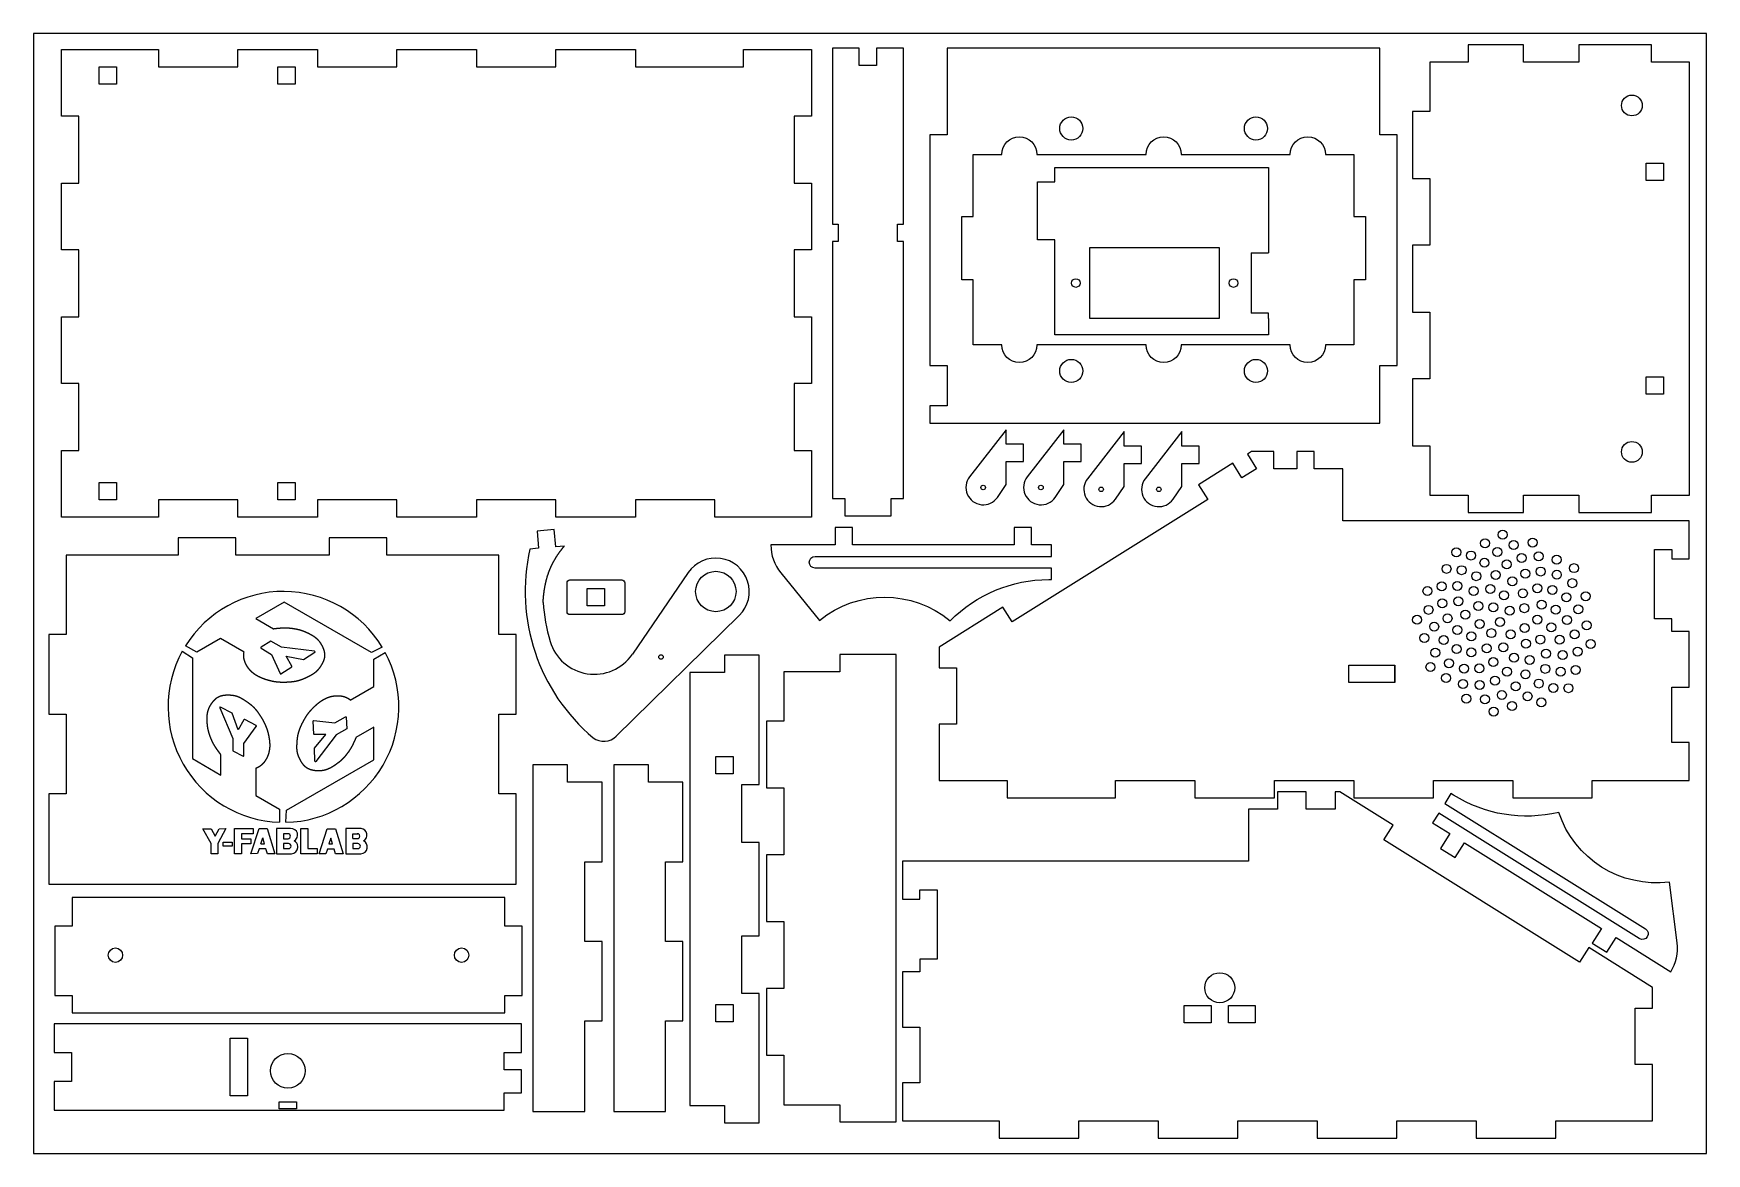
# Model space of a CAD drawing. Header units: millimetres. Extents: x -300 to -10, y 6 to 200.
import ezdxf

# ---------------------------------------------------------------- set-up
doc = ezdxf.new("R2010")
doc.units = ezdxf.units.MM
doc.layers.get('0').update_dxf_attribs({"linetype": 'CONTINUOUS'})

msp = doc.modelspace()

# ---------------------------------------------------------------- linework, layer by layer
for p, q in [((-295.12, 197.22), (-278.34, 197.22)), ((-295.12, 185.65), (-295.12, 197.22)), ((-278.34, 197.22), (-278.34, 194.22)), ((-264.56, 194.22), (-264.56, 197.22)), ((-264.56, 197.22), (-250.79, 197.22)), ((-250.79, 197.22), (-250.79, 194.22)), ((-237.01, 197.22), (-223.23, 197.22)), ((-237.01, 194.22), (-237.01, 197.22)), ((-223.23, 197.22), (-223.23, 194.22)), ((-209.45, 194.22), (-209.45, 197.22)), ((-209.45, 197.22), (-195.67, 197.22)), ((-195.67, 197.22), (-195.67, 194.22)), ((-176.9, 194.22), (-176.9, 197.22)), ((-176.9, 197.22), (-165.12, 197.22)), ((-165.12, 197.22), (-165.12, 185.65)), ((-278.34, 194.22), (-264.56, 194.22)), ((-250.79, 194.22), (-237.01, 194.22)), ((-223.23, 194.22), (-209.45, 194.22)), ((-195.67, 194.22), (-176.9, 194.22)), ((-292.12, 185.65), (-295.12, 185.65)), ((-292.12, 174.07), (-292.12, 185.65)), ((-168.12, 185.65), (-168.12, 174.07)), ((-165.12, 185.65), (-168.12, 185.65)), ((-295.12, 172.07), (-295.12, 174.07)), ((-295.12, 174.07), (-292.12, 174.07)), ((-168.12, 174.07), (-165.12, 174.07)), ((-165.12, 174.07), (-165.12, 162.5)), ((-125.95, 164.28), (-125.95, 174.28)), ((-125.95, 174.28), (-122.95, 174.28)), ((-122.95, 174.28), (-122.95, 176.78)), ((-122.95, 176.78), (-85.95, 176.78)), ((-85.95, 176.78), (-85.95, 162.93)), ((-295.12, 162.5), (-295.12, 172.07)), ((-292.12, 162.5), (-295.12, 162.5)), ((-292.12, 150.93), (-292.12, 162.5)), ((-165.12, 162.5), (-168.12, 162.5)), ((-168.12, 162.5), (-168.12, 150.93)), ((-122.95, 164.28), (-125.95, 164.28)), ((-122.95, 147.78), (-122.95, 164.28)), ((-85.95, 162.93), (-85.95, 162.03)), ((-88.95, 162.03), (-85.95, 162.03)), ((-88.95, 162.03), (-88.95, 151.53)), ((-295.12, 150.93), (-292.12, 150.93)), ((-295.12, 139.36), (-295.12, 150.93)), ((-168.12, 150.93), (-165.12, 150.93)), ((-165.12, 150.93), (-165.12, 139.36)), ((-85.95, 151.53), (-88.95, 151.53)), ((-85.95, 150.63), (-85.95, 151.53)), ((-85.95, 150.63), (-85.95, 147.78)), ((-85.95, 147.78), (-122.95, 147.78)), ((-292.12, 139.36), (-295.12, 139.36)), ((-292.12, 127.79), (-292.12, 139.36)), ((-168.12, 139.36), (-168.12, 127.79)), ((-165.12, 139.36), (-168.12, 139.36)), ((-295.12, 127.79), (-292.12, 127.79)), ((-295.12, 116.22), (-295.12, 127.79)), ((-168.12, 127.79), (-165.12, 127.79)), ((-165.12, 127.79), (-165.12, 116.22)), ((-264.56, 119.22), (-278.34, 119.22)), ((-278.34, 119.22), (-278.34, 116.22)), ((-264.56, 116.22), (-264.56, 119.22)), ((-250.79, 119.22), (-250.79, 116.22)), ((-237.01, 119.22), (-250.79, 119.22)), ((-237.01, 116.22), (-237.01, 119.22)), ((-223.23, 119.22), (-223.23, 116.22)), ((-209.45, 119.22), (-223.23, 119.22)), ((-209.45, 116.22), (-209.45, 119.22)), ((-195.67, 119.22), (-195.67, 116.22)), ((-181.9, 119.22), (-195.67, 119.22)), ((-181.9, 116.22), (-181.9, 119.22)), ((-278.34, 116.22), (-295.12, 116.22)), ((-250.79, 116.22), (-264.56, 116.22)), ((-223.23, 116.22), (-237.01, 116.22)), ((-195.67, 116.22), (-209.45, 116.22)), ((-165.12, 116.22), (-181.9, 116.22)), ((-209.73, 114.08), (-212.72, 113.81)), ((-212.72, 113.81), (-212.46, 110.83)), ((-209.47, 111.09), (-209.73, 114.08)), ((-212.46, 110.83), (-213.95, 110.69)), ((-207.98, 111.22), (-209.47, 111.09)), ((-186.5, 106.62), (-196.19, 92.48)), ((-256.56, 101.5), (-261.48, 98.68)), ((-241.43, 92.77), (-256.56, 101.5)), ((-261.48, 98.68), (-258.39, 96.89)), ((-198.97, 78.28), (-177.66, 99.2)), ((-274.2, 92.99), (-272.44, 91.86)), ((-271.7, 92.82), (-273.65, 93.94)), ((-267.58, 95.18), (-271.7, 92.82)), ((-263.49, 92.81), (-267.58, 95.18)), ((-263.53, 92.75), (-263.49, 92.81)), ((-239.57, 93.73), (-241.43, 92.77)), ((-272.44, 91.86), (-272.44, 74.4)), ((-240.99, 86.91), (-240.98, 91.65)), ((-240.98, 91.65), (-239.02, 92.77)), ((-64.02, 87.6), (-64.02, 90.6)), ((-64.02, 87.6), (-72.02, 87.6)), ((-245.12, 84.6), (-245.08, 84.54)), ((-245.08, 84.54), (-240.99, 86.91)), ((-241.01, 79.87), (-244.1, 78.08)), ((-241.02, 74.19), (-241.01, 79.87)), ((-272.44, 74.4), (-267.53, 71.55)), ((-267.53, 71.55), (-267.53, 75.12)), ((-261.45, 72.73), (-261.45, 68.01)), ((-261.38, 72.73), (-261.45, 72.73)), ((-256.15, 65.46), (-241.02, 74.19)), ((-261.45, 68.01), (-257.35, 65.63)), ((-257.35, 65.63), (-257.35, 63.37)), ((-256.24, 63.37), (-256.15, 65.46)), ((-244.62, 61.4), (-243.8, 61.4)), ((-244.62, 60.54), (-244.62, 61.4)), ((-260.59, 59.65), (-260.26, 60.67)), ((-260.59, 59.65), (-259.96, 59.65)), ((-259.96, 59.64), (-260.26, 60.67)), ((-244.62, 60.54), (-243.8, 60.54))]:
    msp.add_line(p, q)
for points in [[(-300, 200), (-300, 6), (-10, 6), (-10, 200)], [(-149.21, 197.45), (-153.86, 197.45), (-153.86, 194.45), (-156.86, 194.45), (-156.86, 197.45), (-161.51, 197.45), (-161.51, 166.95), (-160.51, 166.95), (-160.51, 163.95), (-161.51, 163.95), (-161.51, 119.45), (-159.36, 119.45), (-159.36, 116.45), (-151.36, 116.45), (-151.36, 119.45), (-149.21, 119.45), (-149.21, 163.95), (-150.21, 163.95), (-150.21, 166.95), (-149.21, 166.95)], [(-144.61, 142.48), (-141.61, 142.48), (-141.61, 135.48), (-144.61, 135.48), (-144.61, 132.48), (-66.61, 132.48), (-66.61, 135.48), (-66.61, 142.48), (-63.61, 142.48), (-63.61, 182.46), (-66.61, 182.46), (-66.61, 197.46), (-141.61, 197.46), (-141.61, 182.46), (-144.61, 182.46)], [(-19.54, 117.03), (-19.54, 120.03), (-12.94, 120.03), (-12.94, 195.03), (-19.54, 195.03), (-19.54, 198.03), (-32.14, 198.03), (-32.14, 195.03), (-41.74, 195.03), (-41.74, 198.03), (-51.34, 198.03), (-51.34, 195.03), (-57.94, 195.03), (-57.94, 186.46), (-60.94, 186.46), (-60.94, 174.89), (-57.94, 174.89), (-57.94, 172.89), (-57.94, 163.32), (-60.94, 163.32), (-60.94, 151.75), (-57.94, 151.75), (-57.94, 140.18), (-60.94, 140.18), (-60.94, 128.6), (-57.94, 128.6), (-57.94, 120.03), (-51.34, 120.03), (-51.34, 117.03), (-41.74, 117.03), (-41.74, 120.03), (-32.14, 120.03), (-32.14, 117.03)], [(-285.62, 194.22), (-285.62, 191.22), (-288.62, 191.22), (-288.62, 194.22)], [(-257.62, 194.22), (-254.62, 194.22), (-254.62, 191.22), (-257.62, 191.22)], [(-20.44, 174.53), (-20.44, 177.53), (-17.44, 177.53), (-17.44, 174.53)], [(-116.87, 150.63), (-116.87, 162.93), (-94.45, 162.93), (-94.45, 150.63)], [(-20.44, 137.53), (-20.44, 140.53), (-17.44, 140.53), (-17.44, 137.53)], [(-71.13, 70.6), (-71.13, 67.6), (-57.35, 67.6), (-57.35, 70.6), (-43.57, 70.6), (-43.57, 67.6), (-29.8, 67.6), (-29.8, 70.6), (-13.02, 70.6), (-13.02, 77.2), (-16.02, 77.2), (-16.02, 86.8), (-13.02, 86.8), (-13.02, 96.4), (-16.02, 96.4), (-16.02, 98.6), (-19.02, 98.6), (-19.02, 110.6), (-16.02, 110.6), (-16.02, 109), (-13.02, 109), (-13.02, 115.6), (-73.02, 115.6), (-73.02, 124.6), (-78.02, 124.6), (-78.02, 127.6), (-81.02, 127.6), (-81.02, 124.6), (-85.02, 124.6), (-85.02, 127.6), (-88.85, 127.6), (-89.59, 127.14), (-88, 124.6), (-90.54, 123.01), (-92.13, 125.55), (-98.06, 121.84), (-96.47, 119.29), (-130.36, 98.09), (-131.95, 100.63), (-143.02, 93.71), (-143.02, 90.1), (-140.02, 90.1), (-140.02, 80.35), (-143.02, 80.35), (-143.02, 70.6), (-131.24, 70.6), (-131.24, 67.6), (-112.46, 67.6), (-112.46, 70.6), (-98.68, 70.6), (-98.68, 67.6), (-84.91, 67.6), (-84.91, 70.6)], [(-288.62, 119.22), (-288.62, 122.22), (-285.62, 122.22), (-285.62, 119.22)], [(-254.62, 122.22), (-254.62, 119.22), (-257.62, 119.22), (-257.62, 122.22)], [(-294.33, 109.64), (-294.33, 95.87), (-297.33, 95.87), (-297.33, 82.09), (-294.33, 82.09), (-294.33, 68.31), (-297.33, 68.31), (-297.33, 52.64), (-216.34, 52.64), (-216.34, 68.31), (-219.33, 68.31), (-219.33, 82.09), (-216.34, 82.09), (-216.34, 95.87), (-219.33, 95.87), (-219.33, 109.64), (-238.73, 109.64), (-238.73, 112.64), (-248.73, 112.64), (-248.73, 109.64), (-264.93, 109.64), (-264.93, 112.64), (-274.93, 112.64), (-274.93, 109.64)], [(-201.02, 103.85), (-201.02, 100.85), (-204.02, 100.85), (-204.02, 103.85)], [(-177.24, 59.89), (-177.24, 69.89), (-174.24, 69.89), (-174.24, 92.29), (-180.24, 92.29), (-180.24, 89.29), (-186.24, 89.29), (-186.24, 14.29), (-180.24, 14.29), (-180.24, 11.29), (-174.24, 11.29), (-174.24, 33.69), (-177.24, 33.69), (-177.24, 43.69), (-174.24, 43.69), (-174.24, 59.89)], [(-150.46, 92.46), (-160.21, 92.46), (-160.21, 89.46), (-169.96, 89.46), (-169.96, 80.89), (-172.96, 80.89), (-172.96, 69.32), (-169.96, 69.32), (-169.96, 57.75), (-172.96, 57.75), (-172.96, 46.17), (-169.96, 46.17), (-169.96, 34.6), (-172.96, 34.6), (-172.96, 23.03), (-169.96, 23.03), (-169.96, 14.46), (-160.21, 14.46), (-160.21, 11.46), (-150.46, 11.46)], [(-64.02, 90.6), (-64.02, 87.6), (-72.02, 87.6), (-72.02, 90.6), (-64.02, 90.6), (-64.02, 87.6)], [(-207.42, 70.3), (-207.42, 73.3), (-213.42, 73.3), (-213.42, 13.3), (-204.42, 13.3), (-204.42, 28.96), (-201.42, 28.96), (-201.42, 42.74), (-204.42, 42.74), (-204.42, 56.52), (-201.42, 56.52), (-201.42, 70.3)], [(-190.42, 42.74), (-190.42, 56.52), (-187.42, 56.52), (-187.42, 70.3), (-193.42, 70.3), (-193.42, 73.3), (-199.42, 73.3), (-199.42, 13.3), (-190.42, 13.3), (-190.42, 28.96), (-187.42, 28.96), (-187.42, 42.74)], [(-181.74, 74.79), (-178.74, 74.79), (-178.74, 71.79), (-181.74, 71.79)], [(-65.92, 60.35), (-64.33, 62.9), (-73.54, 68.66), (-74.37, 68.66), (-74.37, 65.69), (-74.39, 65.66), (-79.37, 65.66), (-79.37, 68.66), (-84.37, 68.66), (-84.37, 65.66), (-89.37, 65.66), (-89.37, 56.66), (-149.37, 56.66), (-149.37, 50.06), (-146.37, 50.06), (-146.37, 51.66), (-143.37, 51.66), (-143.37, 39.66), (-146.37, 39.66), (-146.37, 37.46), (-149.37, 37.46), (-149.37, 27.86), (-146.37, 27.86), (-146.37, 18.26), (-149.37, 18.26), (-149.37, 11.66), (-132.59, 11.66), (-132.59, 8.66), (-118.82, 8.66), (-118.82, 11.66), (-105.04, 11.66), (-105.04, 8.66), (-91.26, 8.66), (-91.26, 11.66), (-77.48, 11.66), (-77.48, 8.66), (-63.71, 8.66), (-63.71, 11.66), (-49.93, 11.66), (-49.93, 8.66), (-36.15, 8.66), (-36.15, 11.66), (-19.37, 11.66), (-19.37, 21.41), (-22.37, 21.41), (-22.37, 31.16), (-19.37, 31.16), (-19.37, 34.77), (-30.43, 41.69), (-32.03, 39.15)], [(-269.2, 57.92), (-269.2, 59.7), (-270.62, 62.25), (-269.22, 62.25), (-268.51, 60.97), (-267.8, 62.26), (-266.64, 62.27), (-268.06, 59.7), (-268.06, 57.92)], [(-263.94, 61.37), (-263.94, 60.53), (-262.34, 60.53), (-262.34, 59.64), (-263.94, 59.64), (-263.94, 57.92), (-265.13, 57.92), (-265.13, 62.27), (-261.92, 62.27), (-261.92, 61.37)], [(-261.14, 57.94), (-262.3, 57.92), (-260.89, 62.27), (-259.47, 62.28), (-258.17, 57.92), (-259.46, 57.93), (-259.7, 58.76), (-260.88, 58.76)], [(-250.84, 58.83), (-250.84, 57.92), (-253.68, 57.92), (-253.68, 62.27), (-252.47, 62.27), (-252.47, 58.83)], [(-249.06, 58.74), (-249.32, 57.92), (-250.48, 57.91), (-249.07, 62.25), (-247.65, 62.26), (-246.34, 57.91), (-247.64, 57.91), (-247.88, 58.74)], [(-267.11, 59.25), (-267.11, 59.94), (-265.54, 59.94), (-265.54, 59.25)], [(-248.44, 60.65), (-248.78, 59.63), (-248.14, 59.63)], [(-293.29, 50.36), (-293.29, 45.36), (-296.29, 45.36), (-296.29, 33.36), (-293.29, 33.36), (-293.29, 30.36), (-218.29, 30.36), (-218.29, 33.36), (-215.29, 33.36), (-215.29, 45.36), (-218.29, 45.36), (-218.29, 50.36)], [(-181.74, 31.79), (-178.74, 31.79), (-178.74, 28.79), (-181.74, 28.79)], [(-100.52, 28.66), (-100.52, 31.66), (-95.87, 31.66), (-95.87, 28.66)], [(-88.22, 28.66), (-92.87, 28.66), (-92.87, 31.66), (-88.22, 31.66)], [(-296.4, 18.49), (-296.4, 13.49), (-218.4, 13.49), (-218.4, 16.49), (-215.4, 16.49), (-215.4, 20.49), (-218.4, 20.49), (-218.4, 23.49), (-215.4, 23.49), (-215.4, 28.49), (-296.4, 28.49), (-296.4, 23.49), (-293.4, 23.49), (-293.4, 18.49)], [(-262.9, 25.99), (-262.9, 15.99), (-265.9, 15.99), (-265.9, 25.99)], [(-257.4, 14.93), (-254.4, 14.93), (-254.4, 13.73), (-257.4, 13.73)]]:
    msp.add_lwpolyline(points, close=True)
for points in [[(-132.16, 179.05, -1), (-126.06, 179.05), (-107.16, 179.05, -1), (-101.06, 179.05), (-82.16, 179.05, -1), (-76.06, 179.05), (-71.11, 179.05), (-71.11, 168.32), (-69.11, 168.32), (-69.11, 157.32), (-71.11, 157.32), (-71.11, 146.05), (-76.06, 146.05, -1), (-82.16, 146.05), (-101.06, 146.05, -1), (-107.16, 146.05), (-126.06, 146.05, -1), (-132.16, 146.05), (-137.11, 146.05), (-137.11, 157.32), (-139.11, 157.32), (-139.11, 168.32), (-137.11, 168.32), (-137.11, 179.05)], [(-132.91, 119.65), (-131.38, 121.86), (-131.38, 125.86), (-128.38, 125.86), (-128.38, 128.86), (-131.38, 128.86), (-131.38, 131.36), (-137.74, 123.21, 1.02824)], [(-118.38, 128.86), (-121.38, 128.86), (-121.38, 131.36), (-127.74, 123.21, 1.02824), (-122.91, 119.65), (-121.38, 121.86), (-121.38, 125.86), (-118.38, 125.86)], [(-110.93, 121.54), (-110.93, 125.54), (-107.93, 125.54), (-107.93, 128.54), (-110.93, 128.54), (-110.93, 131.04), (-117.3, 122.88, 1.02824), (-112.47, 119.33)], [(-102.47, 119.33), (-100.93, 121.54), (-100.93, 125.54), (-97.93, 125.54), (-97.93, 128.54), (-100.93, 128.54), (-100.93, 131.04), (-107.3, 122.88, 1.02824)], [(-161.02, 111.41), (-172.18, 111.41, 0.172602), (-170.46, 106.57), (-163.76, 98.34, -0.357522), (-141.09, 98.27, -0.200579), (-124.01, 105.41), (-123.52, 105.41), (-123.52, 107.41), (-164.52, 107.41, -1), (-164.52, 109.41), (-123.52, 109.41), (-123.52, 111.41), (-127.02, 111.41), (-127.02, 114.41), (-130.02, 114.41), (-130.02, 111.41), (-158.02, 111.41), (-158.02, 114.41), (-161.02, 114.41)], [(-207.52, 104.85, -0.414214), (-207.02, 105.35), (-198.02, 105.35, -0.414214), (-197.52, 104.85), (-197.52, 99.85, -0.414214), (-198.02, 99.35), (-207.02, 99.35, -0.414214), (-207.52, 99.85)], [(-258.85, 94.77), (-260.56, 93.69, 0.561934), (-260.56, 93.52), (-258.74, 92.46), (-257.26, 89.13, 0.457379), (-257.11, 89.09), (-255.24, 90.28, 0.405141), (-255.21, 90.41), (-256.22, 92.13), (-253.18, 91.58), (-251.24, 92.81, 0.703674), (-251.28, 92.99), (-257.03, 93.71)], [(-265.54, 82.28), (-267.57, 83.34, 0.703674), (-267.71, 83.22), (-265.45, 77.88), (-265.47, 75.77), (-263.67, 74.83, 0.561934), (-263.53, 74.92), (-263.52, 77.03), (-261.38, 79.97, 0.457379), (-261.41, 80.12), (-263.38, 81.15, 0.405141), (-263.51, 81.11), (-264.49, 79.37)], [(-251.3, 76.23), (-249.31, 78.59), (-251.3, 78.57, -0.405141), (-251.4, 78.66), (-251.5, 80.88, -0.457379), (-251.38, 80.98), (-247.77, 80.61), (-245.93, 81.65, -0.561934), (-245.79, 81.57), (-245.7, 79.55), (-247.53, 78.5), (-251.03, 73.88, -0.703674), (-251.21, 73.94)], [(-56.1, 58.86), (-53.56, 57.27), (-51.97, 59.82), (-28.22, 44.98), (-29.81, 42.44), (-27.27, 40.85), (-25.68, 43.39), (-16.21, 37.47, 0.172602), (-15.11, 42.49), (-16.43, 53.02, -0.357522), (-35.62, 65.09, -0.200579), (-53.88, 68.09), (-54.3, 68.35), (-55.36, 66.65), (-20.59, 44.93, -1), (-21.65, 43.23), (-56.42, 64.96), (-57.48, 63.26), (-54.51, 61.41)], [(-254.16, 59.2, 0.268539), (-254.83, 60.17, 0.83229), (-255.43, 62.27), (-257.86, 62.27), (-257.86, 57.92), (-255.28, 57.92, 0.376895), (-254.16, 59)], [(-256.65, 61.39), (-256.65, 60.53), (-255.88, 60.53, 1), (-255.88, 61.39)], [(-242.8, 60.17, 0.756413), (-243.19, 62.27), (-245.83, 62.27), (-245.83, 57.92), (-243.24, 57.92, 0.783208)], [(-255.79, 59.68), (-256.65, 59.68), (-256.65, 58.82), (-255.79, 58.82, 1)], [(-244.62, 58.82), (-243.76, 58.82, 1), (-243.76, 59.67), (-244.62, 59.67)]]:
    msp.add_lwpolyline(points, format="xyb", close=True)
for centre, radius in [((-22.94, 187.53), 1.8), ((-120.11, 183.55), 2), ((-88.11, 183.55), 2), ((-119.31, 156.78), 0.75), ((-92.01, 156.78), 0.75), ((-120.11, 141.55), 2), ((-88.11, 141.55), 2), ((-22.94, 127.53), 1.8), ((-135.38, 121.36), 0.4), ((-125.38, 121.36), 0.4), ((-114.93, 121.04), 0.4), ((-104.93, 121.04), 0.4), ((-45.33, 113.19), 0.78), ((-53.37, 110.14), 0.78), ((-50.82, 109.58), 0.78), ((-48.4, 111.69), 0.78), ((-46.27, 110.18), 0.78), ((-43.43, 111.4), 0.78), ((-40.16, 111.83), 0.78), ((-39.1, 109.44), 0.78), ((-55.07, 107.27), 0.78), ((-52.46, 107.04), 0.78), ((-48.49, 108.32), 0.78), ((-44.62, 108.05), 0.78), ((-42.06, 109.15), 0.78), ((-38.75, 106.81), 0.78), ((-35.99, 108.86), 0.78), ((-32.96, 107.39), 0.78), ((-181.72, 103.34), 3.5), ((-55.89, 104.24), 0.78), ((-53.21, 104.32), 0.78), ((-49.92, 106), 0.78), ((-47.5, 103.78), 0.78), ((-46.53, 106.22), 0.78), ((-43.66, 105.12), 0.78), ((-41.41, 106.44), 0.78), ((-39.32, 103.92), 0.78), ((-36.71, 103.63), 0.78), ((-35.95, 106.25), 0.78), ((-33.27, 104.79), 0.78), ((-58.37, 103.42), 0.78), ((-55.82, 101.29), 0.78), ((-53.02, 101.66), 0.78), ((-50.36, 103.42), 0.78), ((-49.56, 100.82), 0.78), ((-45.12, 102.69), 0.78), ((-41.84, 103.03), 0.78), ((-38.6, 101.06), 0.78), ((-34.28, 102.36), 0.78), ((-30.95, 102.53), 0.78), ((-60.17, 98.45), 0.78), ((-58.19, 100.17), 0.78), ((-54.9, 98.69), 0.78), ((-51.82, 99.34), 0.78), ((-46.95, 100.59), 0.78), ((-45.81, 98.04), 0.78), ((-44.1, 100.01), 0.78), ((-41.58, 100.46), 0.78), ((-39.34, 98.49), 0.78), ((-36.13, 100.21), 0.78), ((-34.18, 98.4), 0.78), ((-32.24, 100.26), 0.78), ((-58.93, 95.3), 0.78), ((-57.21, 97.26), 0.78), ((-55.54, 94.93), 0.78), ((-53.2, 96.69), 0.78), ((-50.78, 95.59), 0.78), ((-49.33, 97.74), 0.78), ((-47.28, 96.13), 0.78), ((-43.94, 95.93), 0.78), ((-41.54, 97), 0.78), ((-38.81, 95.03), 0.78), ((-36.92, 97.15), 0.78), ((-35.48, 94.98), 0.78), ((-32.88, 95.91), 0.78), ((-30.79, 97.49), 0.78), ((-57.03, 92.74), 0.78), ((-53.33, 93.37), 0.78), ((-50.79, 92.79), 0.78), ((-48.09, 93.51), 0.78), ((-45.21, 93.69), 0.78), ((-41.31, 94.32), 0.78), ((-37.82, 92.58), 0.78), ((-34.93, 92.33), 0.78), ((-32.36, 92.95), 0.78), ((-30.09, 94.24), 0.78), ((-191.23, 92), 0.4), ((-57.85, 90.26), 0.78), ((-54.65, 90.93), 0.78), ((-52.02, 90), 0.78), ((-49.37, 90.02), 0.78), ((-46.98, 91.11), 0.78), ((-44.58, 89.46), 0.78), ((-43.36, 91.87), 0.78), ((-40.66, 91.5), 0.78), ((-37.96, 89.95), 0.78), ((-35.29, 89.46), 0.78), ((-32.7, 89.77), 0.78), ((-55.14, 88.36), 0.78), ((-52.22, 87.32), 0.78), ((-49.31, 87.17), 0.78), ((-46.67, 87.89), 0.78), ((-43.06, 86.92), 0.78), ((-41.38, 89), 0.78), ((-39.07, 87.41), 0.78), ((-36.55, 86.65), 0.78), ((-33.93, 86.6), 0.78), ((-51.65, 84.77), 0.78), ((-48.42, 84.68), 0.78), ((-45.48, 85.43), 0.78), ((-43.7, 83.51), 0.78), ((-41.03, 85.19), 0.78), ((-38.64, 84.13), 0.78), ((-46.91, 82.55), 0.78), ((-285.79, 40.36), 1.25), ((-225.79, 40.36), 1.25), ((-94.38, 34.71), 2.6), ((-255.9, 20.33), 3)]:
    msp.add_circle(centre, radius)
for centre, radius, start, end in [((-181.72, 103.34), 33.06, 167.1426, 230), ((-181.72, 103.34), 5.8, -45.5288, 145.5882), ((-256.67, 83.36), 20, 31.2299, 148.0649), ((-181.72, 103.34), 30, 183.6052, 196.739), ((-256.67, 83.36), 20, 151.2299, 268.0649), ((-202.79, 97), 8, 196.739, 325.5882), ((-256.67, 83.36), 20, -88.7701, 28.0649), ((-201.13, 80.48), 3.08, 233.2109, 314.4713), ((-243.84, 60.97), 0.43, -95.2019, 95.2037)]:
    msp.add_arc(centre, radius, start, end)
msp.add_open_spline([(-211.66, 101.45), (-211.65, 101.68), (-211.62, 102.14), (-211.56, 102.81), (-211.45, 103.7), (-211.25, 104.77), (-210.99, 105.8), (-210.66, 106.8), (-210.25, 107.76), (-209.78, 108.68), (-209.24, 109.56), (-208.76, 110.24), (-208.38, 110.73), (-208.11, 111.06), (-207.98, 111.22)], degree=5)
for points in [[(-258.39, 96.89), (-258.36, 96.9), (-258.31, 96.91), (-258.22, 96.92), (-258.07, 96.94), (-257.84, 96.97), (-257.58, 97), (-257.28, 97.02), (-256.97, 97.04), (-256.65, 97.06), (-256.32, 97.06), (-256.01, 97.05), (-255.71, 97.03), (-255.43, 97.01), (-255.16, 96.97), (-254.89, 96.93), (-254.62, 96.89), (-254.36, 96.84), (-254.09, 96.78), (-253.81, 96.71), (-253.53, 96.62), (-253.24, 96.52), (-252.95, 96.4), (-252.65, 96.27), (-252.34, 96.13), (-252.04, 95.97), (-251.73, 95.8), (-251.43, 95.61), (-251.14, 95.4), (-250.86, 95.15), (-250.59, 94.87), (-250.35, 94.56), (-250.14, 94.23), (-249.95, 93.88), (-249.79, 93.53), (-249.67, 93.18), (-249.58, 92.85), (-249.53, 92.53), (-249.52, 92.23), (-249.56, 91.93), (-249.63, 91.63), (-249.74, 91.31), (-249.89, 90.99), (-250.06, 90.66), (-250.26, 90.34), (-250.47, 90.04), (-250.69, 89.77), (-250.92, 89.53), (-251.15, 89.32), (-251.39, 89.14), (-251.64, 88.97), (-251.91, 88.81), (-252.2, 88.66), (-252.5, 88.51), (-252.81, 88.36), (-253.12, 88.22), (-253.43, 88.09), (-253.74, 87.98), (-254.05, 87.89), (-254.36, 87.81), (-254.68, 87.75), (-255.01, 87.7), (-255.35, 87.66), (-255.71, 87.63), (-256.08, 87.61), (-256.46, 87.6), (-256.84, 87.6), (-257.21, 87.61), (-257.57, 87.63), (-257.92, 87.67), (-258.27, 87.72), (-258.6, 87.78), (-258.93, 87.86), (-259.26, 87.94), (-259.59, 88.04), (-259.93, 88.15), (-260.26, 88.27), (-260.58, 88.41), (-260.9, 88.56), (-261.21, 88.72), (-261.51, 88.9), (-261.79, 89.1), (-262.06, 89.32), (-262.3, 89.55), (-262.53, 89.79), (-262.73, 90.05), (-262.91, 90.31), (-263.07, 90.57), (-263.21, 90.83), (-263.32, 91.09), (-263.41, 91.34), (-263.48, 91.59), (-263.53, 91.84), (-263.55, 92.09), (-263.56, 92.33), (-263.55, 92.51), (-263.54, 92.65), (-263.53, 92.73), (-263.53, 92.75)], [(-267.53, 75.12), (-267.55, 75.13), (-267.58, 75.18), (-267.64, 75.25), (-267.73, 75.37), (-267.87, 75.55), (-268.03, 75.76), (-268.2, 76.01), (-268.37, 76.27), (-268.55, 76.54), (-268.71, 76.82), (-268.86, 77.09), (-268.99, 77.36), (-269.11, 77.62), (-269.22, 77.87), (-269.32, 78.12), (-269.41, 78.38), (-269.5, 78.63), (-269.59, 78.89), (-269.66, 79.17), (-269.73, 79.45), (-269.78, 79.75), (-269.83, 80.07), (-269.86, 80.4), (-269.89, 80.73), (-269.91, 81.07), (-269.92, 81.42), (-269.9, 81.78), (-269.86, 82.14), (-269.79, 82.51), (-269.68, 82.87), (-269.53, 83.24), (-269.35, 83.59), (-269.14, 83.93), (-268.92, 84.24), (-268.68, 84.52), (-268.44, 84.76), (-268.19, 84.96), (-267.93, 85.12), (-267.65, 85.24), (-267.35, 85.33), (-267.02, 85.39), (-266.67, 85.43), (-266.3, 85.44), (-265.93, 85.43), (-265.56, 85.4), (-265.21, 85.34), (-264.89, 85.27), (-264.59, 85.17), (-264.31, 85.05), (-264.04, 84.91), (-263.77, 84.76), (-263.5, 84.59), (-263.22, 84.41), (-262.93, 84.21), (-262.66, 84.01), (-262.39, 83.8), (-262.14, 83.59), (-261.9, 83.37), (-261.68, 83.14), (-261.47, 82.9), (-261.26, 82.64), (-261.06, 82.36), (-260.85, 82.06), (-260.65, 81.75), (-260.45, 81.43), (-260.26, 81.1), (-260.08, 80.78), (-259.92, 80.45), (-259.78, 80.13), (-259.65, 79.81), (-259.53, 79.49), (-259.43, 79.16), (-259.34, 78.83), (-259.26, 78.5), (-259.19, 78.15), (-259.13, 77.81), (-259.09, 77.46), (-259.06, 77.1), (-259.04, 76.75), (-259.05, 76.4), (-259.08, 76.06), (-259.14, 75.72), (-259.22, 75.39), (-259.31, 75.08), (-259.43, 74.77), (-259.57, 74.49), (-259.72, 74.22), (-259.87, 73.97), (-260.04, 73.74), (-260.21, 73.54), (-260.39, 73.36), (-260.59, 73.19), (-260.79, 73.04), (-260.99, 72.92), (-261.16, 72.83), (-261.28, 72.78), (-261.36, 72.74), (-261.38, 72.73)], [(-244.1, 78.08), (-244.11, 78.06), (-244.13, 78.01), (-244.16, 77.92), (-244.22, 77.78), (-244.31, 77.57), (-244.42, 77.33), (-244.54, 77.06), (-244.68, 76.78), (-244.83, 76.49), (-244.98, 76.21), (-245.15, 75.95), (-245.31, 75.7), (-245.48, 75.46), (-245.65, 75.24), (-245.81, 75.03), (-245.98, 74.82), (-246.16, 74.62), (-246.34, 74.41), (-246.54, 74.21), (-246.76, 74.01), (-246.99, 73.82), (-247.24, 73.62), (-247.51, 73.43), (-247.79, 73.23), (-248.07, 73.04), (-248.37, 72.86), (-248.69, 72.7), (-249.02, 72.55), (-249.37, 72.43), (-249.75, 72.34), (-250.13, 72.29), (-250.53, 72.27), (-250.93, 72.28), (-251.31, 72.32), (-251.67, 72.39), (-252, 72.48), (-252.3, 72.59), (-252.57, 72.74), (-252.81, 72.92), (-253.04, 73.13), (-253.26, 73.39), (-253.46, 73.67), (-253.66, 73.99), (-253.83, 74.32), (-253.99, 74.65), (-254.12, 74.98), (-254.21, 75.3), (-254.28, 75.6), (-254.32, 75.9), (-254.33, 76.21), (-254.33, 76.52), (-254.32, 76.84), (-254.3, 77.17), (-254.28, 77.52), (-254.24, 77.86), (-254.2, 78.19), (-254.14, 78.52), (-254.06, 78.83), (-253.97, 79.14), (-253.87, 79.44), (-253.75, 79.75), (-253.61, 80.07), (-253.46, 80.4), (-253.29, 80.73), (-253.11, 81.06), (-252.92, 81.39), (-252.73, 81.71), (-252.53, 82.01), (-252.32, 82.29), (-252.11, 82.57), (-251.88, 82.82), (-251.65, 83.07), (-251.41, 83.32), (-251.16, 83.55), (-250.9, 83.79), (-250.63, 84.01), (-250.35, 84.23), (-250.06, 84.43), (-249.76, 84.62), (-249.46, 84.78), (-249.14, 84.93), (-248.82, 85.05), (-248.5, 85.15), (-248.18, 85.22), (-247.85, 85.27), (-247.54, 85.29), (-247.23, 85.3), (-246.94, 85.29), (-246.66, 85.26), (-246.4, 85.21), (-246.15, 85.15), (-245.91, 85.06), (-245.67, 84.96), (-245.47, 84.84), (-245.31, 84.74), (-245.2, 84.67), (-245.14, 84.62), (-245.12, 84.6)]]:
    msp.add_open_spline(points, degree=5, knots=[0, 0, 0, 0, 0, 0, 0.0105263, 0.0210526, 0.0315789, 0.0421053, 0.0526316, 0.0631579, 0.0736842, 0.0842105, 0.0947368, 0.1052632, 0.1157895, 0.1263158, 0.1368421, 0.1473684, 0.1578947, 0.1684211, 0.1789474, 0.1894737, 0.2, 0.2105263, 0.2210526, 0.2315789, 0.2421053, 0.2526316, 0.2631579, 0.2736842, 0.2842105, 0.2947368, 0.3052632, 0.3157895, 0.3263158, 0.3368421, 0.3473684, 0.3578947, 0.3684211, 0.3789474, 0.3894737, 0.4, 0.4105263, 0.4210526, 0.4315789, 0.4421053, 0.4526316, 0.4631579, 0.4736842, 0.4842105, 0.4947368, 0.5052632, 0.5157895, 0.5263158, 0.5368421, 0.5473684, 0.5578947, 0.5684211, 0.5789474, 0.5894737, 0.6, 0.6105263, 0.6210526, 0.6315789, 0.6421053, 0.6526316, 0.6631579, 0.6736842, 0.6842105, 0.6947368, 0.7052632, 0.7157895, 0.7263158, 0.7368421, 0.7473684, 0.7578947, 0.7684211, 0.7789474, 0.7894737, 0.8, 0.8105263, 0.8210526, 0.8315789, 0.8421053, 0.8526316, 0.8631579, 0.8736842, 0.8842105, 0.8947368, 0.9052632, 0.9157895, 0.9263158, 0.9368421, 0.9473684, 0.9578947, 0.9684211, 0.9789474, 0.9835726, 0.9835726, 0.9835726, 0.9835726, 0.9835726, 0.9835726])

doc.saveas('drawing.dxf')
